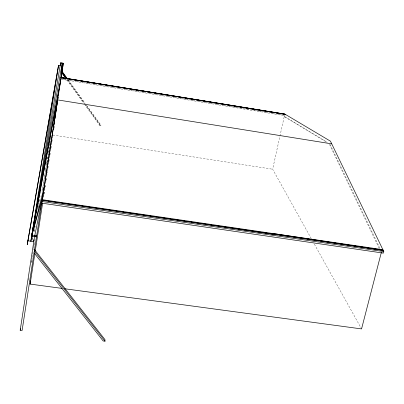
<?xml version="1.0" encoding="UTF-8"?>
<svg xmlns="http://www.w3.org/2000/svg" width="404" height="404" viewBox="0 0 404 404"><rect width="100%" height="100%" fill="white"/><g stroke="black" fill="none" stroke-linecap="round" stroke-linejoin="round"><path stroke-width="0.3" stroke-dasharray="2.02 1.52" d="M43.864 194.779L43.41 197.889L47.404 171.781M43.95 194.157L44.854 187.931M44.945 187.31L45.127 186.067M45.94 180.462L46.122 179.219M58.575 98.43L58.757 97.192M47.435 171.422L47.909 168.311M47.97 168.049L48.919 161.832M48.945 161.464L49.394 158.722M49.485 158.1L49.894 155.237M49.96 154.995L50.909 148.778M51.005 148.152L51.384 145.667M51.475 145.046L51.949 141.935M51.97 141.541L52.444 138.426M52.52 138.208L52.727 136.562M54.035 128.26L54.414 125.77M35.042 226.503L34.183 232.108L35.092 226.508M37.617 209.691L37.9 207.823M37.996 207.202L38.759 202.222M38.855 201.596L39.143 199.727M31.335 262.09L31.719 259.595M33.825 245.874L34.209 243.385M42.672 189.425L47.167 160.171L46.733 160.105M46.753 162.241L47.096 162.292L50.419 140.678M50.515 140.062L50.803 138.208M28.563 280.174L28.851 278.311M31.295 262.792L32.073 257.828M32.174 257.207L32.562 254.722M32.658 254.101L32.951 252.237M33.345 249.758L33.537 248.516M33.638 247.894L35.103 238.582M47.096 162.292L48.47 153.571M48.571 152.944L49.939 144.218M50.04 143.597L50.429 141.102M42.279 191.087L47.167 160.171M38.021 208.464L40.148 195.4M40.45 193.531L41.051 189.829M311.282 238.628L272.639 169.226L284.27 116.443L327.674 142.506M284.805 116.529L284.982 115.736L284.532 115.11M52.823 135.032L272.639 169.226M84.805 104.156L99.955 125.114L101 125.275L101.005 125.77L99.965 125.604L84.926 104.818M62.181 78.81L63.428 79.017M64.049 79.118L66.544 79.522M67.165 79.623L69.655 80.032M70.281 80.133L236.577 107.282M237.198 107.383L239.688 107.787M240.314 107.888L242.804 108.297M243.425 108.398L255.262 110.332M255.883 110.433L258.373 110.837M258.999 110.938L261.489 111.347M262.11 111.448L283.911 115.009M61.474 79.265L284.982 115.736M284.27 116.443L327.018 142.39M68.296 80.037L85.199 103.419M86.668 105.454L101 125.275M67.877 79.947L84.81 103.368M86.284 105.404L101.005 125.77M67.059 79.623L84.431 103.646M66.958 79.972L83.461 102.788M314.342 244.122L361.55 328.922M330.088 144.369L379.886 248.293M329.442 144.268L379.098 248.187M99.955 125.114L99.965 125.604"/><path stroke-width="0.61" d="M30.861 241.208L58.53 65.413L27.245 244.592L58.53 65.413L60.191 65.685L60.63 62.817L63.246 63.645L62.236 63.08L60.994 78.25L30.861 241.208L60.63 62.817L63.307 63.256L61.039 77.977M52.54 135.027L52.722 133.78M53.353 129.421L53.535 128.179M53.717 126.932L53.894 125.689M54.075 124.442L54.348 122.579M54.53 121.331L54.712 120.089M54.888 118.842L57.6 100.167M62.15 288.416L30.138 284.083L30.598 281.083L30.113 281.017M62.171 63.468L31.618 236.239L34.759 235.37L36.708 235.643L22.104 330.492L20.2 330.245L34.552 236.658L42.905 195.491L31.618 236.239L33.79 241.622L27.826 240.779M58.03 97.404L42.157 200.339L383.224 250.354L330.437 141.173L285.098 114.231L61.085 77.634L285.29 114.347L285.219 114.67L284.769 114.049L61.105 77.502M30.138 284.083L34.941 252.97M35.229 251.101L42.612 203.177L41.738 203.05M63.307 63.256L36.506 236.936L31.618 236.239L60.383 82.184M20.2 330.245L20.447 328.689M31.618 236.239L44.243 186.805M383.8 251.571L41.976 201.495L41.723 203.146L383.396 253.121L383.8 251.571L382.765 250.127L382.886 249.657L42.258 199.672L272.725 234.153L272.523 233.462L383.224 250.354M34.552 236.658L36.708 235.643M105 341.183L34.345 250.995L34.542 249.652L104.969 339.613L105 341.183L103.136 340.946L34.057 252.848M64.65 288.754L361.55 328.922L381.26 252.717L382.063 252.833M42.183 200.177L46.546 200.818M47.793 201L52.161 201.641M53.409 201.823L57.777 202.465M59.024 202.646L60.272 202.828M61.519 203.01L65.882 203.651M67.13 203.833L71.498 204.474M72.745 204.656L79.608 205.666M80.856 205.848L85.224 206.489M86.471 206.671L90.834 207.313M92.082 207.494L93.329 207.676M94.576 207.858L98.945 208.499M100.192 208.686L104.56 209.322M105.808 209.509L107.055 209.691M108.302 209.873L112.665 210.514M113.913 210.696L118.281 211.337M119.528 211.519L120.776 211.701M122.023 211.888L123.897 212.161M125.144 212.342L126.391 212.524M127.639 212.711L132.007 213.347M133.254 213.534L137.618 214.176M138.865 214.357L140.112 214.539M141.36 214.721L151.343 216.185M152.591 216.367L153.838 216.554M155.086 216.736L156.954 217.009M158.201 217.19L167.559 218.564M168.806 218.746L170.68 219.024M171.927 219.205L184.401 221.033M185.648 221.22L190.016 221.857M191.264 222.043L198.127 223.048M199.374 223.23L203.737 223.872M204.985 224.053L211.847 225.058M213.095 225.245L217.463 225.881M218.71 226.068L223.074 226.71M224.321 226.891L231.184 227.896M232.431 228.078L236.8 228.72M238.047 228.901L244.91 229.911M246.157 230.093L250.52 230.734M251.768 230.916L256.136 231.558M257.383 231.739L258.631 231.921M259.878 232.103L264.246 232.744M265.494 232.926L269.857 233.568M271.104 233.749L277.967 234.759M279.214 234.941L283.583 235.583M284.83 235.764L291.693 236.769M292.94 236.956L297.304 237.592M298.551 237.779L302.919 238.416M304.167 238.602L305.414 238.784M306.661 238.966L311.029 239.607M312.277 239.789L316.64 240.431M317.887 240.612L319.14 240.794M320.387 240.981L324.75 241.622M325.998 241.804L330.366 242.445M331.613 242.627L335.982 243.269M337.229 243.45L338.476 243.632M339.724 243.814L349.702 245.279M350.95 245.46L352.197 245.647M353.444 245.829L365.923 247.657M367.17 247.839L369.039 248.117M370.286 248.298L382.765 250.127M57.641 99.914L331.734 143.859M61.075 77.719L285.29 114.347M62.049 71.397L67.195 78.512M61.989 71.801L66.776 78.421M62.625 73.493L64.842 76.558M61.822 72.877L65.857 78.452"/></g></svg>
